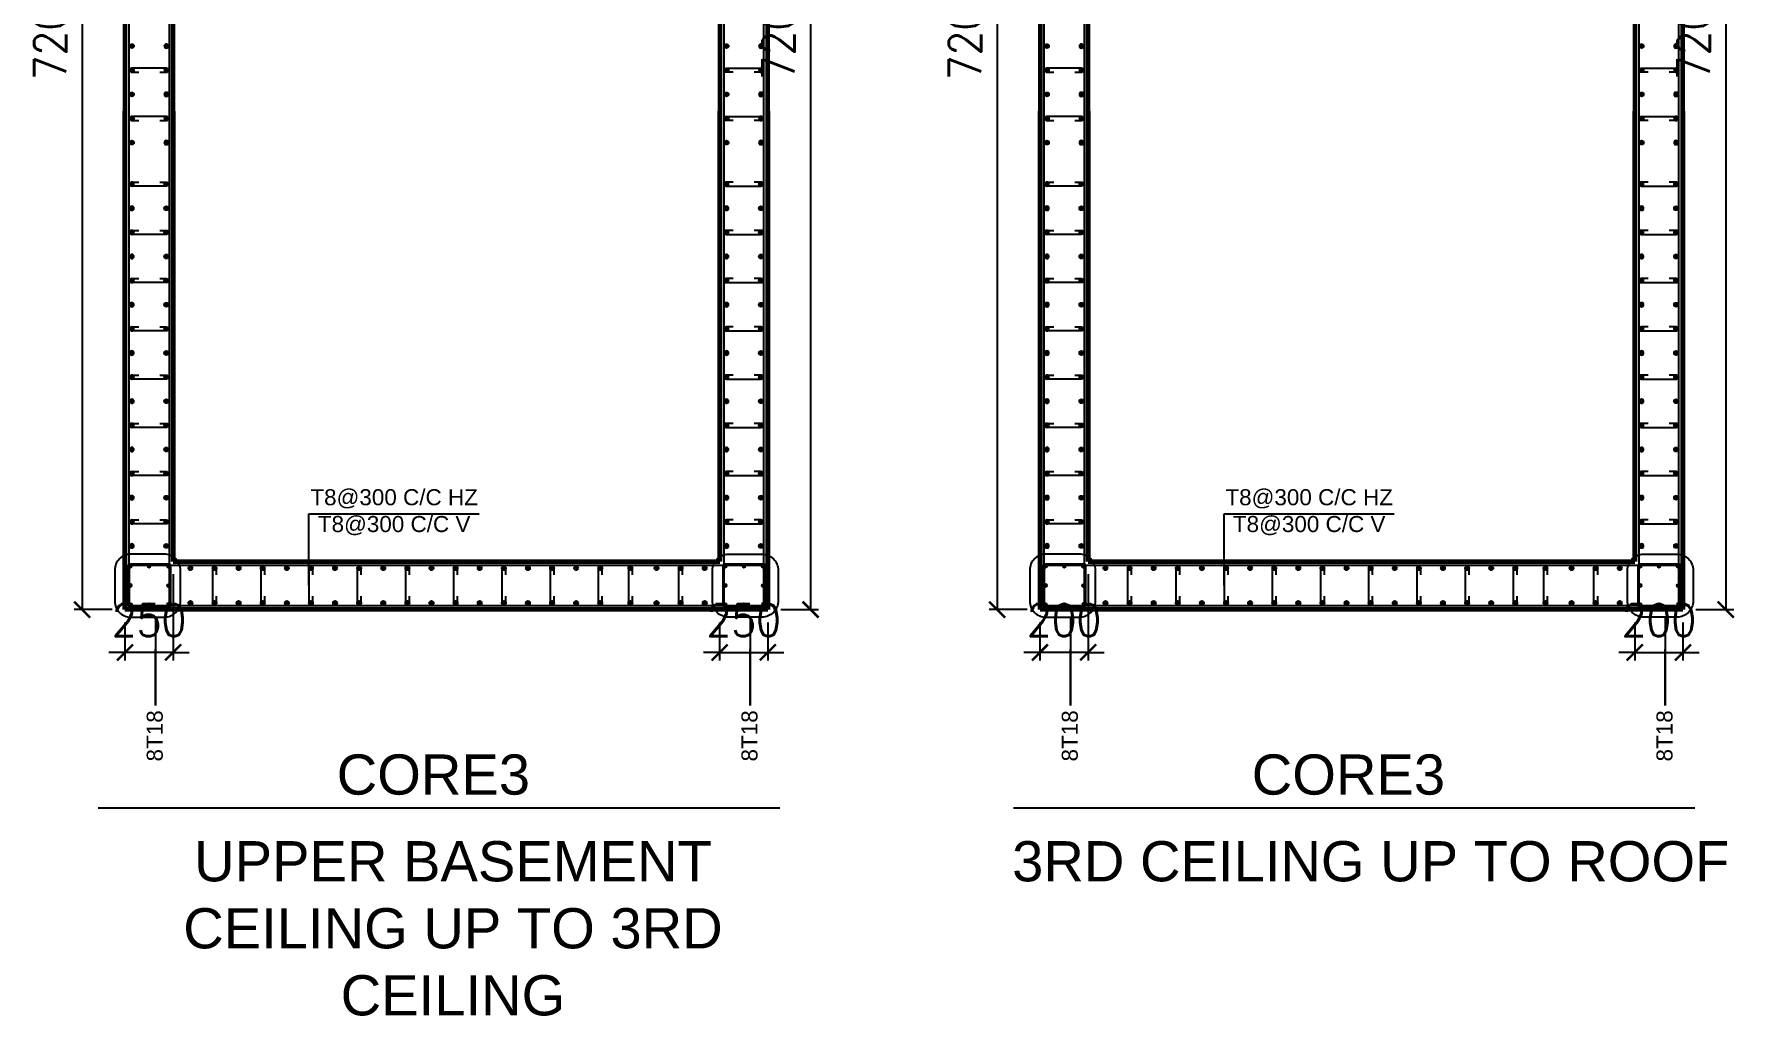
# Model space of a CAD drawing. Header units: millimetres. Extents: x -967280 to 3852, y 2833 to 1955156.
# Drawn here: x -398636 to -391268, y 453299 to 457550 of the extents above; entities that cross this region are included whole.
import ezdxf

# ---------------------------------------------------------------- set-up
doc = ezdxf.new("R2010")
doc.units = ezdxf.units.MM
doc.header["$LTSCALE"] = 1000
doc.header["$PDMODE"] = 35
doc.header["$PDSIZE"] = 25
for name, color, linetype in [('A-WALL-LOW', 4, 'Continuous'), ('BARS', 1, 'Continuous'), ('S -Beams', 2, 'Continuous'), ('ST-STEEL', 4, 'Continuous'), ('ST-TEXT', 3, 'Continuous')]:
    doc.layers.add(name, color=color, linetype=linetype)
doc.layers.add('ST-001-COL-SEC', color=6, linetype='Continuous', lineweight=60)
doc.styles.add('STRECTURAL', font='arial.ttf')
doc.styles.add('TUNELNO', font='romans.shx', dxfattribs={"width": 0.9})
doc.styles.add('TXT DIM 25', font='arial.ttf')
doc.dimstyles.new('Copy(2) of DSEC', dxfattribs={"dimtxt": 200, "dimasz": 100, "dimexe": 50, "dimexo": 80, "dimgap": 100, "dimtad": 1, "dimdec": 0, "dimrnd": 5, "dimzin": 0, "dimdsep": 46, "dimtxsty": 'TUNELNO', "dimblk": 'ARCHTICK', "dimcen": 0.09, "dimclrd": 1, "dimclre": 1, "dimclrt": 3, "dimadec": 0, "dimazin": 0, "dimtfac": 0.78125, "dimtdec": 0, "dimtix": 1, "dimtmove": 2, "dimatfit": 3, "dimldrblk": 'ARCHTICK', "dimfxl": 1, "dimtolj": 1, "dimtzin": 0, "dimarcsym": 0})
doc.dimstyles.new('ST- DIM1-25', dxfattribs={"dimscale": 0.025, "dimtxt": 1000, "dimasz": 1000, "dimexe": 1000, "dimexo": 1000, "dimgap": 0.5, "dimtad": 2, "dimdec": 0, "dimrnd": 5, "dimzin": 0, "dimdsep": 46, "dimtxsty": 'TXT DIM 25', "dimblk": 'ARCHTICK', "dimcen": 90, "dimdle": 1000, "dimclrd": 1, "dimclre": 1, "dimclrt": 3, "dimadec": 1, "dimazin": 0, "dimtfac": 1, "dimtdec": 0, "dimtofl": 0, "dimtmove": 0, "dimatfit": 3, "dimfxl": 1, "dimtolj": 1, "dimtzin": 0, "dimarcsym": 0})

# ---------------------------------------------------------------- blocks, each defined once
blk = doc.blocks.new('_ArchTick')
at = {"color": 0, "linetype": 'ByBlock', "const_width": 0.15}
blk.add_lwpolyline([(-0.5, -0.5), (0.5, 0.5)], dxfattribs=at)
blk = doc.blocks.new('*D76')
at = {"color": 1, "lineweight": -2, "transparency": 16777216}
for p, q in [((547846, 1619196), (547610, 1619196)), ((547660, 1619196), (547660, 1611996)), ((547846, 1611996), (547610, 1611996))]:
    blk.add_line(p, q, dxfattribs=at)
at = {"layer": 'Defpoints', "color": 0, "transparency": 16777216}
for p in [(547926, 1619196), (547660, 1611996), (547926, 1611996)]:
    blk.add_point(p, dxfattribs=at)
at = {"color": 1, "lineweight": -2, "transparency": 16777216, "xscale": 100, "yscale": 100, "zscale": 100}
for p, rotation in [((547660, 1619196), 90), ((547660, 1611996), 270)]:
    blk.add_blockref('_ArchTick', p, dxfattribs=dict(at, rotation=rotation))
at = {"color": 3, "transparency": 16777216, "insert": (547460, 1615596), "char_height": 200, "attachment_point": 5, "rotation": 90, "style": 'TUNELNO'}
blk.add_mtext('\\A1;7200', dxfattribs=at)
blk = doc.blocks.new('D25')
at = {"layer": 'BARS'}
h = blk.add_hatch(color=256, dxfattribs=at)
h.dxf.hatch_style = 1
edge = h.paths.add_edge_path()
edge.add_arc((0, 0), 12.5, 0, 360)
at = {"layer": 'BARS', "color": 1}
blk.add_circle((0, 0), 12.5, dxfattribs=at)
at = {"layer": 'Defpoints'}
for p, q in [((12.5, 0), (-12.5, 0)), ((0, -12.5), (0, 12.5))]:
    blk.add_line(p, q, dxfattribs=at)
at = {"layer": 'ST-STEEL'}
blk.add_circle((0, 0), 12.5, dxfattribs=at)
blk = doc.blocks.new('*D78')
at = {"color": 1, "lineweight": -2, "transparency": 16777216}
for p, q in [((552006, 1619196), (552242, 1619196)), ((552192, 1619196), (552192, 1611996)), ((552006, 1611996), (552242, 1611996))]:
    blk.add_line(p, q, dxfattribs=at)
at = {"layer": 'Defpoints', "color": 0, "transparency": 16777216}
for p in [(551926, 1619196), (551926, 1611996), (552192, 1611996)]:
    blk.add_point(p, dxfattribs=at)
at = {"color": 1, "lineweight": -2, "transparency": 16777216, "xscale": 100, "yscale": 100, "zscale": 100}
for p, rotation in [((552192, 1619196), 90), ((552192, 1611996), 270)]:
    blk.add_blockref('_ArchTick', p, dxfattribs=dict(at, rotation=rotation))
at = {"color": 3, "transparency": 16777216, "insert": (551992, 1615596), "char_height": 200, "attachment_point": 5, "rotation": 90, "style": 'TUNELNO'}
blk.add_mtext('\\A1;7200', dxfattribs=at)
blk = doc.blocks.new('*D79')
at = {"color": 1, "lineweight": -2, "transparency": 16777216}
for p, q in [((548226, 1612216), (548226, 1611680)), ((547926, 1611916), (547926, 1611680)), ((547926, 1611730), (547826, 1611730)), ((548226, 1611730), (547926, 1611730)), ((548226, 1611730), (548326, 1611730))]:
    blk.add_line(p, q, dxfattribs=at)
at = {"layer": 'Defpoints', "color": 0, "transparency": 16777216}
for p in [(548226, 1612296), (547926, 1611996), (547926, 1611730)]:
    blk.add_point(p, dxfattribs=at)
at = {"color": 1, "lineweight": -2, "transparency": 16777216, "xscale": 100, "yscale": 100, "zscale": 100}
blk.add_blockref('_ArchTick', (547926, 1611730), dxfattribs=at)
at = {"color": 1, "lineweight": -2, "transparency": 16777216, "xscale": 100, "yscale": 100, "zscale": 100, "rotation": 180}
blk.add_blockref('_ArchTick', (548226, 1611730), dxfattribs=at)
at = {"color": 3, "transparency": 16777216, "insert": (548076, 1611930), "char_height": 200, "attachment_point": 5, "style": 'TUNELNO'}
blk.add_mtext('\\A1;250', dxfattribs=at)
blk = doc.blocks.new('*D80')
at = {"layer": 'Defpoints', "color": 0, "transparency": 16777216}
for p in [(551626, 1611996), (551926, 1611996), (551926, 1611730)]:
    blk.add_point(p, dxfattribs=at)
at = {"layer": 'S -Beams', "color": 1, "lineweight": -2, "transparency": 16777216}
for p, q in [((551626, 1611916), (551626, 1611680)), ((551926, 1611916), (551926, 1611680)), ((551626, 1611730), (551526, 1611730)), ((551626, 1611730), (551926, 1611730)), ((551926, 1611730), (552026, 1611730))]:
    blk.add_line(p, q, dxfattribs=at)
at = {"layer": 'S -Beams', "color": 1, "lineweight": -2, "transparency": 16777216, "xscale": 100, "yscale": 100, "zscale": 100}
blk.add_blockref('_ArchTick', (551626, 1611730), dxfattribs=at)
at = {"layer": 'S -Beams', "color": 1, "lineweight": -2, "transparency": 16777216, "xscale": 100, "yscale": 100, "zscale": 100, "rotation": 180}
blk.add_blockref('_ArchTick', (551926, 1611730), dxfattribs=at)
at = {"layer": 'S -Beams', "color": 3, "transparency": 16777216, "insert": (551776, 1611930), "char_height": 200, "attachment_point": 5, "style": 'TUNELNO'}
blk.add_mtext('\\A1;250', dxfattribs=at)
blk = doc.blocks.new('*D82')
at = {"color": 1, "lineweight": -2, "transparency": 16777216}
for p, q in [((553539, 1619196), (553303, 1619196)), ((553353, 1619196), (553353, 1611996)), ((553539, 1611996), (553303, 1611996))]:
    blk.add_line(p, q, dxfattribs=at)
at = {"layer": 'Defpoints', "color": 0, "transparency": 16777216}
for p in [(553619, 1619196), (553353, 1611996), (553619, 1611996)]:
    blk.add_point(p, dxfattribs=at)
at = {"color": 1, "lineweight": -2, "transparency": 16777216, "xscale": 100, "yscale": 100, "zscale": 100}
for p, rotation in [((553353, 1619196), 90), ((553353, 1611996), 270)]:
    blk.add_blockref('_ArchTick', p, dxfattribs=dict(at, rotation=rotation))
at = {"color": 3, "transparency": 16777216, "insert": (553153, 1615596), "char_height": 200, "attachment_point": 5, "rotation": 90, "style": 'TUNELNO'}
blk.add_mtext('\\A1;7200', dxfattribs=at)
blk = doc.blocks.new('*D84')
at = {"color": 1, "lineweight": -2, "transparency": 16777216}
for p, q in [((557699, 1619196), (557936, 1619196)), ((557886, 1619196), (557886, 1611996)), ((557700, 1611996), (557936, 1611996))]:
    blk.add_line(p, q, dxfattribs=at)
at = {"layer": 'Defpoints', "color": 0, "transparency": 16777216}
for p in [(557619, 1619196), (557620, 1611996), (557886, 1611996)]:
    blk.add_point(p, dxfattribs=at)
at = {"color": 1, "lineweight": -2, "transparency": 16777216, "xscale": 100, "yscale": 100, "zscale": 100}
for p, rotation in [((557886, 1619196), 90), ((557886, 1611996), 270)]:
    blk.add_blockref('_ArchTick', p, dxfattribs=dict(at, rotation=rotation))
at = {"color": 3, "transparency": 16777216, "insert": (557686, 1615596), "char_height": 200, "attachment_point": 5, "rotation": 90, "style": 'TUNELNO'}
blk.add_mtext('\\A1;7200', dxfattribs=at)
blk = doc.blocks.new('*D85')
at = {"color": 1, "lineweight": -2, "transparency": 16777216}
for p, q in [((553919, 1612216), (553919, 1611680)), ((553619, 1611916), (553619, 1611680)), ((553619, 1611730), (553519, 1611730)), ((553919, 1611730), (553619, 1611730)), ((553919, 1611730), (554019, 1611730))]:
    blk.add_line(p, q, dxfattribs=at)
at = {"layer": 'Defpoints', "color": 0, "transparency": 16777216}
for p in [(553919, 1612296), (553619, 1611996), (553619, 1611730)]:
    blk.add_point(p, dxfattribs=at)
at = {"color": 1, "lineweight": -2, "transparency": 16777216, "xscale": 100, "yscale": 100, "zscale": 100}
blk.add_blockref('_ArchTick', (553619, 1611730), dxfattribs=at)
at = {"color": 1, "lineweight": -2, "transparency": 16777216, "xscale": 100, "yscale": 100, "zscale": 100, "rotation": 180}
blk.add_blockref('_ArchTick', (553919, 1611730), dxfattribs=at)
at = {"color": 3, "transparency": 16777216, "insert": (553769, 1611930), "char_height": 200, "attachment_point": 5, "style": 'TUNELNO'}
blk.add_mtext('\\A1;200', dxfattribs=at)
blk = doc.blocks.new('*D86')
at = {"layer": 'Defpoints', "color": 0, "transparency": 16777216}
for p in [(557320, 1611996), (557620, 1611996), (557620, 1611730)]:
    blk.add_point(p, dxfattribs=at)
at = {"layer": 'S -Beams', "color": 1, "lineweight": -2, "transparency": 16777216}
for p, q in [((557320, 1611916), (557320, 1611680)), ((557620, 1611916), (557620, 1611680)), ((557320, 1611730), (557220, 1611730)), ((557320, 1611730), (557620, 1611730)), ((557620, 1611730), (557720, 1611730))]:
    blk.add_line(p, q, dxfattribs=at)
at = {"layer": 'S -Beams', "color": 1, "lineweight": -2, "transparency": 16777216, "xscale": 100, "yscale": 100, "zscale": 100}
blk.add_blockref('_ArchTick', (557320, 1611730), dxfattribs=at)
at = {"layer": 'S -Beams', "color": 1, "lineweight": -2, "transparency": 16777216, "xscale": 100, "yscale": 100, "zscale": 100, "rotation": 180}
blk.add_blockref('_ArchTick', (557620, 1611730), dxfattribs=at)
at = {"layer": 'S -Beams', "color": 3, "transparency": 16777216, "insert": (557470, 1611930), "char_height": 200, "attachment_point": 5, "style": 'TUNELNO'}
blk.add_mtext('\\A1;200', dxfattribs=at)
blk = doc.blocks.new('ST_WAll')
at = {"layer": 'A-WALL-LOW', "color": 1}
for points in [[(548170.9, 1612341.1), (547962.1, 1612341.1, 0.4142136), (547862.1, 1612241.1), (547862.1, 1612049.6, 0.4142136), (547962.1, 1611949.6), (548170.9, 1611949.6, 0.4142136), (548270.9, 1612049.6), (548270.9, 1612241.1, 0.4142136)], [(551681.1, 1612341.1), (551889.9, 1612341.1, -0.4142136), (551989.9, 1612241.1), (551989.9, 1612049.6, -0.4142136), (551889.9, 1611949.6), (551681.1, 1611949.6, -0.4142136), (551581.1, 1612049.6), (551581.1, 1612241.1, -0.4142136)], [(553864.4, 1612341.1), (553655.6, 1612341.1, 0.4142136), (553555.6, 1612241.1), (553555.6, 1612049.6, 0.4142136), (553655.6, 1611949.6), (553864.4, 1611949.6, 0.4142136), (553964.4, 1612049.6), (553964.4, 1612241.1, 0.4142136)], [(557374.6, 1612341.1), (557583.4, 1612341.1, -0.4142136), (557683.4, 1612241.1), (557683.4, 1612049.6, -0.4142136), (557583.4, 1611949.6), (557374.6, 1611949.6, -0.4142136), (557274.6, 1612049.6), (557274.6, 1612241.1, -0.4142136)]]:
    blk.add_lwpolyline(points, format="xyb", close=True, dxfattribs=at)
at = {"layer": 'S -Beams', "color": 3}
for p, q in [((547760, 1610763), (552000, 1610763)), ((553453.5, 1610763), (557693.5, 1610763))]:
    blk.add_line(p, q, dxfattribs=at)
at = {"layer": 'ST-001-COL-SEC'}
for p, q in [((547926, 1619195.9), (547926, 1611995.9)), ((551926, 1611995.9), (551926, 1619195.9)), ((553619.5, 1619195.9), (553619.5, 1611995.9)), ((557619.5, 1611995.9), (557619.5, 1619195.9)), ((548226, 1612295.9), (548226, 1618895.9)), ((551626.3, 1618895.9), (551626.1, 1612295.9)), ((553919.5, 1612295.9), (553919.5, 1618895.9)), ((557319.8, 1618895.9), (557319.6, 1612295.9)), ((547926, 1611995.9), (547926, 1615095.9)), ((548226, 1615095.9), (548226, 1612295.9)), ((551626.3, 1612295.9), (551626.3, 1615095.9)), ((551926.3, 1615095.9), (551926, 1611995.9)), ((553619.5, 1611995.9), (553619.5, 1615095.9)), ((553919.5, 1615095.9), (553919.5, 1612295.9)), ((557319.8, 1612295.9), (557319.8, 1615095.9)), ((557619.8, 1615095.9), (557619.5, 1611995.9)), ((548226, 1612295.9), (551626.3, 1612295.9)), ((553919.5, 1612295.9), (557319.8, 1612295.9)), ((551926, 1611995.9), (547926, 1611995.9)), ((557619.5, 1611995.9), (553619.5, 1611995.9))]:
    blk.add_line(p, q, dxfattribs=at)
at = {"layer": 'ST-STEEL'}
for points in [[(547963.1, 1619170.9), (548188.9, 1619170.9, -0.4142136), (548201, 1619158.8), (548201, 1612036.6, -0.4142136), (548182.1, 1612017.7), (547963.1, 1612017.7, -0.4142136), (547951, 1612029.8), (547951, 1619158.8, -0.4142136)], [(551889.2, 1619170.9), (551663.4, 1619170.9, 0.4142136), (551651.3, 1619158.8), (551651.1, 1612029.8, 0.4142136), (551663.2, 1612017.7), (551889, 1612017.7, 0.4142136), (551901.1, 1612029.8), (551901.3, 1619158.8, 0.4142136)], [(553656.6, 1619170.9), (553882.4, 1619170.9, -0.4142136), (553894.5, 1619158.8), (553894.5, 1612036.6, -0.4142136), (553875.6, 1612017.7), (553656.6, 1612017.7, -0.4142136), (553644.5, 1612029.8), (553644.5, 1619158.8, -0.4142136)], [(557582.7, 1619170.9), (557356.9, 1619170.9, 0.4142136), (557344.8, 1619158.8), (557344.5, 1612029.8, 0.4142136), (557356.6, 1612017.7), (557582.4, 1612017.7, 0.4142136), (557594.5, 1612029.8), (557594.8, 1619158.8, 0.4142136)], [(547954.3, 1612014.7), (548202.3, 1612014.7, 0.4142136), (548211.8, 1612024.1), (548211.8, 1612268.9, 0.4142136), (548202.3, 1612278.3), (547954.3, 1612278.3, 0.4142136), (547944.8, 1612268.9), (547944.8, 1612024.1, 0.4142136)], [(551888.9, 1612270.9), (547963.1, 1612270.9, 0.4142136), (547951, 1612258.8), (547951, 1612033, 0.4142136), (547963.1, 1612020.9), (551888.9, 1612020.9, 0.4142136), (551901, 1612033), (551901, 1612258.8, 0.4142136)], [(551654.6, 1612014.7), (551902.7, 1612014.7, 0.4142136), (551912.1, 1612024.1), (551912.1, 1612268.9, 0.4142136), (551902.7, 1612278.3), (551654.6, 1612278.3, 0.4142136), (551645.2, 1612268.9), (551645.2, 1612024.1, 0.4142136)], [(553647.7, 1612014.7), (553895.8, 1612014.7, 0.4142136), (553905.2, 1612024.1), (553905.2, 1612268.9, 0.4142136), (553895.8, 1612278.3), (553647.7, 1612278.3, 0.4142136), (553638.3, 1612268.9), (553638.3, 1612024.1, 0.4142136)], [(557582.4, 1612270.9), (553656.6, 1612270.9, 0.4142136), (553644.5, 1612258.8), (553644.5, 1612033, 0.4142136), (553656.6, 1612020.9), (557582.4, 1612020.9, 0.4142136), (557594.5, 1612033), (557594.5, 1612258.8, 0.4142136)], [(557348.1, 1612014.7), (557596.1, 1612014.7, 0.4142136), (557605.6, 1612024.1), (557605.6, 1612268.9, 0.4142136), (557596.1, 1612278.3), (557348.1, 1612278.3, 0.4142136), (557338.6, 1612268.9), (557338.6, 1612024.1, 0.4142136)]]:
    blk.add_lwpolyline(points, format="xyb", close=True, dxfattribs=at)
for points in [[(548142.1, 1615337.5), (548184.2, 1615337.5, 1), (548184.2, 1615362.5), (547968.9, 1615362.5, 1), (547968.9, 1615337.5), (548011.1, 1615337.5)], [(548142.1, 1615337.5), (548184.2, 1615337.5, 1), (548184.2, 1615362.5), (547968.9, 1615362.5, 1), (547968.9, 1615337.5), (548011.1, 1615337.5)], [(551709.9, 1615337.5), (551667.8, 1615337.5, -1), (551667.8, 1615362.5), (551883.1, 1615362.5, -1), (551883.1, 1615337.5), (551840.9, 1615337.5)], [(551709.9, 1615337.5), (551667.8, 1615337.5, -1), (551667.8, 1615362.5), (551883.1, 1615362.5, -1), (551883.1, 1615337.5), (551840.9, 1615337.5)], [(553835.6, 1615337.5), (553877.7, 1615337.5, 1), (553877.7, 1615362.5), (553662.4, 1615362.5, 1), (553662.4, 1615337.5), (553704.6, 1615337.5)], [(553835.6, 1615337.5), (553877.7, 1615337.5, 1), (553877.7, 1615362.5), (553662.4, 1615362.5, 1), (553662.4, 1615337.5), (553704.6, 1615337.5)], [(557403.4, 1615337.5), (557361.3, 1615337.5, -1), (557361.3, 1615362.5), (557576.6, 1615362.5, -1), (557576.6, 1615337.5), (557534.4, 1615337.5)], [(557403.4, 1615337.5), (557361.3, 1615337.5, -1), (557361.3, 1615362.5), (557576.6, 1615362.5, -1), (557576.6, 1615337.5), (557534.4, 1615337.5)], [(548142.1, 1615037.5), (548184.2, 1615037.5, 1), (548184.2, 1615062.5), (547968.9, 1615062.5, 1), (547968.9, 1615037.5), (548011.1, 1615037.5)], [(548142.1, 1615037.5), (548184.2, 1615037.5, 1), (548184.2, 1615062.5), (547968.9, 1615062.5, 1), (547968.9, 1615037.5), (548011.1, 1615037.5)], [(551709.9, 1615037.5), (551667.8, 1615037.5, -1), (551667.8, 1615062.5), (551883.1, 1615062.5, -1), (551883.1, 1615037.5), (551840.9, 1615037.5)], [(551709.9, 1615037.5), (551667.8, 1615037.5, -1), (551667.8, 1615062.5), (551883.1, 1615062.5, -1), (551883.1, 1615037.5), (551840.9, 1615037.5)], [(553835.6, 1615037.5), (553877.7, 1615037.5, 1), (553877.7, 1615062.5), (553662.4, 1615062.5, 1), (553662.4, 1615037.5), (553704.6, 1615037.5)], [(553835.6, 1615037.5), (553877.7, 1615037.5, 1), (553877.7, 1615062.5), (553662.4, 1615062.5, 1), (553662.4, 1615037.5), (553704.6, 1615037.5)], [(557403.4, 1615037.5), (557361.3, 1615037.5, -1), (557361.3, 1615062.5), (557576.6, 1615062.5, -1), (557576.6, 1615037.5), (557534.4, 1615037.5)], [(557403.4, 1615037.5), (557361.3, 1615037.5, -1), (557361.3, 1615062.5), (557576.6, 1615062.5, -1), (557576.6, 1615037.5), (557534.4, 1615037.5)], [(548142.1, 1614654.3), (548184.2, 1614654.3, -1), (548184.2, 1614629.3), (547968.9, 1614629.3, -1), (547968.9, 1614654.3), (548011.1, 1614654.3)], [(548142.1, 1614654.3), (548184.2, 1614654.3, -1), (548184.2, 1614629.3), (547968.9, 1614629.3, -1), (547968.9, 1614654.3), (548011.1, 1614654.3)], [(551709.9, 1614654.3), (551667.8, 1614654.3, 1), (551667.8, 1614629.3), (551883.1, 1614629.3, 1), (551883.1, 1614654.3), (551840.9, 1614654.3)], [(551709.9, 1614654.3), (551667.8, 1614654.3, 1), (551667.8, 1614629.3), (551883.1, 1614629.3, 1), (551883.1, 1614654.3), (551840.9, 1614654.3)], [(553835.6, 1614654.3), (553877.7, 1614654.3, -1), (553877.7, 1614629.3), (553662.4, 1614629.3, -1), (553662.4, 1614654.3), (553704.6, 1614654.3)], [(553835.6, 1614654.3), (553877.7, 1614654.3, -1), (553877.7, 1614629.3), (553662.4, 1614629.3, -1), (553662.4, 1614654.3), (553704.6, 1614654.3)], [(557403.4, 1614654.3), (557361.3, 1614654.3, 1), (557361.3, 1614629.3), (557576.6, 1614629.3, 1), (557576.6, 1614654.3), (557534.4, 1614654.3)], [(557403.4, 1614654.3), (557361.3, 1614654.3, 1), (557361.3, 1614629.3), (557576.6, 1614629.3, 1), (557576.6, 1614654.3), (557534.4, 1614654.3)], [(548142.1, 1614354.3), (548184.2, 1614354.3, -1), (548184.2, 1614329.3), (547968.9, 1614329.3, -1), (547968.9, 1614354.3), (548011.1, 1614354.3)], [(548142.1, 1614354.3), (548184.2, 1614354.3, -1), (548184.2, 1614329.3), (547968.9, 1614329.3, -1), (547968.9, 1614354.3), (548011.1, 1614354.3)], [(551709.9, 1614354.3), (551667.8, 1614354.3, 1), (551667.8, 1614329.3), (551883.1, 1614329.3, 1), (551883.1, 1614354.3), (551840.9, 1614354.3)], [(551709.9, 1614354.3), (551667.8, 1614354.3, 1), (551667.8, 1614329.3), (551883.1, 1614329.3, 1), (551883.1, 1614354.3), (551840.9, 1614354.3)], [(553835.6, 1614354.3), (553877.7, 1614354.3, -1), (553877.7, 1614329.3), (553662.4, 1614329.3, -1), (553662.4, 1614354.3), (553704.6, 1614354.3)], [(553835.6, 1614354.3), (553877.7, 1614354.3, -1), (553877.7, 1614329.3), (553662.4, 1614329.3, -1), (553662.4, 1614354.3), (553704.6, 1614354.3)], [(557403.4, 1614354.3), (557361.3, 1614354.3, 1), (557361.3, 1614329.3), (557576.6, 1614329.3, 1), (557576.6, 1614354.3), (557534.4, 1614354.3)], [(557403.4, 1614354.3), (557361.3, 1614354.3, 1), (557361.3, 1614329.3), (557576.6, 1614329.3, 1), (557576.6, 1614354.3), (557534.4, 1614354.3)], [(548142.1, 1614054.3), (548184.2, 1614054.3, -1), (548184.2, 1614029.3), (547968.9, 1614029.3, -1), (547968.9, 1614054.3), (548011.1, 1614054.3)], [(548142.1, 1614054.3), (548184.2, 1614054.3, -1), (548184.2, 1614029.3), (547968.9, 1614029.3, -1), (547968.9, 1614054.3), (548011.1, 1614054.3)], [(551709.9, 1614054.3), (551667.8, 1614054.3, 1), (551667.8, 1614029.3), (551883.1, 1614029.3, 1), (551883.1, 1614054.3), (551840.9, 1614054.3)], [(551709.9, 1614054.3), (551667.8, 1614054.3, 1), (551667.8, 1614029.3), (551883.1, 1614029.3, 1), (551883.1, 1614054.3), (551840.9, 1614054.3)], [(553835.6, 1614054.3), (553877.7, 1614054.3, -1), (553877.7, 1614029.3), (553662.4, 1614029.3, -1), (553662.4, 1614054.3), (553704.6, 1614054.3)], [(553835.6, 1614054.3), (553877.7, 1614054.3, -1), (553877.7, 1614029.3), (553662.4, 1614029.3, -1), (553662.4, 1614054.3), (553704.6, 1614054.3)], [(557403.4, 1614054.3), (557361.3, 1614054.3, 1), (557361.3, 1614029.3), (557576.6, 1614029.3, 1), (557576.6, 1614054.3), (557534.4, 1614054.3)], [(557403.4, 1614054.3), (557361.3, 1614054.3, 1), (557361.3, 1614029.3), (557576.6, 1614029.3, 1), (557576.6, 1614054.3), (557534.4, 1614054.3)], [(548142.1, 1613754.3), (548184.2, 1613754.3, -1), (548184.2, 1613729.3), (547968.9, 1613729.3, -1), (547968.9, 1613754.3), (548011.1, 1613754.3)], [(548142.1, 1613754.3), (548184.2, 1613754.3, -1), (548184.2, 1613729.3), (547968.9, 1613729.3, -1), (547968.9, 1613754.3), (548011.1, 1613754.3)], [(551709.9, 1613754.3), (551667.8, 1613754.3, 1), (551667.8, 1613729.3), (551883.1, 1613729.3, 1), (551883.1, 1613754.3), (551840.9, 1613754.3)], [(551709.9, 1613754.3), (551667.8, 1613754.3, 1), (551667.8, 1613729.3), (551883.1, 1613729.3, 1), (551883.1, 1613754.3), (551840.9, 1613754.3)], [(553835.6, 1613754.3), (553877.7, 1613754.3, -1), (553877.7, 1613729.3), (553662.4, 1613729.3, -1), (553662.4, 1613754.3), (553704.6, 1613754.3)], [(553835.6, 1613754.3), (553877.7, 1613754.3, -1), (553877.7, 1613729.3), (553662.4, 1613729.3, -1), (553662.4, 1613754.3), (553704.6, 1613754.3)], [(557403.4, 1613754.3), (557361.3, 1613754.3, 1), (557361.3, 1613729.3), (557576.6, 1613729.3, 1), (557576.6, 1613754.3), (557534.4, 1613754.3)], [(557403.4, 1613754.3), (557361.3, 1613754.3, 1), (557361.3, 1613729.3), (557576.6, 1613729.3, 1), (557576.6, 1613754.3), (557534.4, 1613754.3)], [(548142.1, 1613454.3), (548184.2, 1613454.3, -1), (548184.2, 1613429.3), (547968.9, 1613429.3, -1), (547968.9, 1613454.3), (548011.1, 1613454.3)], [(548142.1, 1613454.3), (548184.2, 1613454.3, -1), (548184.2, 1613429.3), (547968.9, 1613429.3, -1), (547968.9, 1613454.3), (548011.1, 1613454.3)], [(551709.9, 1613454.3), (551667.8, 1613454.3, 1), (551667.8, 1613429.3), (551883.1, 1613429.3, 1), (551883.1, 1613454.3), (551840.9, 1613454.3)], [(551709.9, 1613454.3), (551667.8, 1613454.3, 1), (551667.8, 1613429.3), (551883.1, 1613429.3, 1), (551883.1, 1613454.3), (551840.9, 1613454.3)], [(553835.6, 1613454.3), (553877.7, 1613454.3, -1), (553877.7, 1613429.3), (553662.4, 1613429.3, -1), (553662.4, 1613454.3), (553704.6, 1613454.3)], [(553835.6, 1613454.3), (553877.7, 1613454.3, -1), (553877.7, 1613429.3), (553662.4, 1613429.3, -1), (553662.4, 1613454.3), (553704.6, 1613454.3)], [(557403.4, 1613454.3), (557361.3, 1613454.3, 1), (557361.3, 1613429.3), (557576.6, 1613429.3, 1), (557576.6, 1613454.3), (557534.4, 1613454.3)], [(557403.4, 1613454.3), (557361.3, 1613454.3, 1), (557361.3, 1613429.3), (557576.6, 1613429.3, 1), (557576.6, 1613454.3), (557534.4, 1613454.3)], [(548142.1, 1613154.3), (548184.2, 1613154.3, -1), (548184.2, 1613129.3), (547968.9, 1613129.3, -1), (547968.9, 1613154.3), (548011.1, 1613154.3)], [(548142.1, 1613154.3), (548184.2, 1613154.3, -1), (548184.2, 1613129.3), (547968.9, 1613129.3, -1), (547968.9, 1613154.3), (548011.1, 1613154.3)], [(551709.9, 1613154.3), (551667.8, 1613154.3, 1), (551667.8, 1613129.3), (551883.1, 1613129.3, 1), (551883.1, 1613154.3), (551840.9, 1613154.3)], [(551709.9, 1613154.3), (551667.8, 1613154.3, 1), (551667.8, 1613129.3), (551883.1, 1613129.3, 1), (551883.1, 1613154.3), (551840.9, 1613154.3)], [(553835.6, 1613154.3), (553877.7, 1613154.3, -1), (553877.7, 1613129.3), (553662.4, 1613129.3, -1), (553662.4, 1613154.3), (553704.6, 1613154.3)], [(553835.6, 1613154.3), (553877.7, 1613154.3, -1), (553877.7, 1613129.3), (553662.4, 1613129.3, -1), (553662.4, 1613154.3), (553704.6, 1613154.3)], [(557403.4, 1613154.3), (557361.3, 1613154.3, 1), (557361.3, 1613129.3), (557576.6, 1613129.3, 1), (557576.6, 1613154.3), (557534.4, 1613154.3)], [(557403.4, 1613154.3), (557361.3, 1613154.3, 1), (557361.3, 1613129.3), (557576.6, 1613129.3, 1), (557576.6, 1613154.3), (557534.4, 1613154.3)], [(548142.1, 1612854.3), (548184.2, 1612854.3, -1), (548184.2, 1612829.3), (547968.9, 1612829.3, -1), (547968.9, 1612854.3), (548011.1, 1612854.3)], [(551709.9, 1612854.3), (551667.8, 1612854.3, 1), (551667.8, 1612829.3), (551883.1, 1612829.3, 1), (551883.1, 1612854.3), (551840.9, 1612854.3)], [(551709.9, 1612854.3), (551667.8, 1612854.3, 1), (551667.8, 1612829.3), (551883.1, 1612829.3, 1), (551883.1, 1612854.3), (551840.9, 1612854.3)], [(553835.6, 1612854.3), (553877.7, 1612854.3, -1), (553877.7, 1612829.3), (553662.4, 1612829.3, -1), (553662.4, 1612854.3), (553704.6, 1612854.3)], [(557403.4, 1612854.3), (557361.3, 1612854.3, 1), (557361.3, 1612829.3), (557576.6, 1612829.3, 1), (557576.6, 1612854.3), (557534.4, 1612854.3)], [(557403.4, 1612854.3), (557361.3, 1612854.3, 1), (557361.3, 1612829.3), (557576.6, 1612829.3, 1), (557576.6, 1612854.3), (557534.4, 1612854.3)], [(548142.1, 1612554.3), (548184.2, 1612554.3, -1), (548184.2, 1612529.3), (547968.9, 1612529.3, -1), (547968.9, 1612554.3), (548011.1, 1612554.3)], [(548142.1, 1612554.3), (548184.2, 1612554.3, -1), (548184.2, 1612529.3), (547968.9, 1612529.3, -1), (547968.9, 1612554.3), (548011.1, 1612554.3)], [(551709.9, 1612554.3), (551667.8, 1612554.3, 1), (551667.8, 1612529.3), (551883.1, 1612529.3, 1), (551883.1, 1612554.3), (551840.9, 1612554.3)], [(551709.9, 1612554.3), (551667.8, 1612554.3, 1), (551667.8, 1612529.3), (551883.1, 1612529.3, 1), (551883.1, 1612554.3), (551840.9, 1612554.3)], [(553835.6, 1612554.3), (553877.7, 1612554.3, -1), (553877.7, 1612529.3), (553662.4, 1612529.3, -1), (553662.4, 1612554.3), (553704.6, 1612554.3)], [(553835.6, 1612554.3), (553877.7, 1612554.3, -1), (553877.7, 1612529.3), (553662.4, 1612529.3, -1), (553662.4, 1612554.3), (553704.6, 1612554.3)], [(557403.4, 1612554.3), (557361.3, 1612554.3, 1), (557361.3, 1612529.3), (557576.6, 1612529.3, 1), (557576.6, 1612554.3), (557534.4, 1612554.3)], [(557403.4, 1612554.3), (557361.3, 1612554.3, 1), (557361.3, 1612529.3), (557576.6, 1612529.3, 1), (557576.6, 1612554.3), (557534.4, 1612554.3)], [(548495.6, 1612211.5), (548495.6, 1612253.6, 1), (548470.6, 1612253.6), (548470.6, 1612038.3, 1), (548495.6, 1612038.3), (548495.6, 1612080.5)], [(548795.6, 1612211.5), (548795.6, 1612253.6, 1), (548770.6, 1612253.6), (548770.6, 1612038.3, 1), (548795.6, 1612038.3), (548795.6, 1612080.5)], [(549095.6, 1612211.5), (549095.6, 1612253.6, 1), (549070.6, 1612253.6), (549070.6, 1612038.3, 1), (549095.6, 1612038.3), (549095.6, 1612080.5)], [(549395.6, 1612211.5), (549395.6, 1612253.6, 1), (549370.6, 1612253.6), (549370.6, 1612038.3, 1), (549395.6, 1612038.3), (549395.6, 1612080.5)], [(549695.6, 1612211.5), (549695.6, 1612253.6, 1), (549670.6, 1612253.6), (549670.6, 1612038.3, 1), (549695.6, 1612038.3), (549695.6, 1612080.5)], [(549995.6, 1612211.5), (549995.6, 1612253.6, 1), (549970.6, 1612253.6), (549970.6, 1612038.3, 1), (549995.6, 1612038.3), (549995.6, 1612080.5)], [(550295.6, 1612211.5), (550295.6, 1612253.6, 1), (550270.6, 1612253.6), (550270.6, 1612038.3, 1), (550295.6, 1612038.3), (550295.6, 1612080.5)], [(550595.6, 1612211.5), (550595.6, 1612253.6, 1), (550570.6, 1612253.6), (550570.6, 1612038.3, 1), (550595.6, 1612038.3), (550595.6, 1612080.5)], [(550895.6, 1612211.5), (550895.6, 1612253.6, 1), (550870.6, 1612253.6), (550870.6, 1612038.3, 1), (550895.6, 1612038.3), (550895.6, 1612080.5)], [(551083.1, 1612211.5), (551083.1, 1612253.6, 1), (551058.1, 1612253.6), (551058.1, 1612038.3, 1), (551083.1, 1612038.3), (551083.1, 1612080.5)], [(551395.6, 1612211.5), (551395.6, 1612253.6, 1), (551370.6, 1612253.6), (551370.6, 1612038.3, 1), (551395.6, 1612038.3), (551395.6, 1612080.5)], [(554189.1, 1612211.5), (554189.1, 1612253.6, 1), (554164.1, 1612253.6), (554164.1, 1612038.3, 1), (554189.1, 1612038.3), (554189.1, 1612080.5)], [(554489.1, 1612211.5), (554489.1, 1612253.6, 1), (554464.1, 1612253.6), (554464.1, 1612038.3, 1), (554489.1, 1612038.3), (554489.1, 1612080.5)], [(554789.1, 1612211.5), (554789.1, 1612253.6, 1), (554764.1, 1612253.6), (554764.1, 1612038.3, 1), (554789.1, 1612038.3), (554789.1, 1612080.5)], [(555089.1, 1612211.5), (555089.1, 1612253.6, 1), (555064.1, 1612253.6), (555064.1, 1612038.3, 1), (555089.1, 1612038.3), (555089.1, 1612080.5)], [(555389.1, 1612211.5), (555389.1, 1612253.6, 1), (555364.1, 1612253.6), (555364.1, 1612038.3, 1), (555389.1, 1612038.3), (555389.1, 1612080.5)], [(555689.1, 1612211.5), (555689.1, 1612253.6, 1), (555664.1, 1612253.6), (555664.1, 1612038.3, 1), (555689.1, 1612038.3), (555689.1, 1612080.5)], [(555989.1, 1612211.5), (555989.1, 1612253.6, 1), (555964.1, 1612253.6), (555964.1, 1612038.3, 1), (555989.1, 1612038.3), (555989.1, 1612080.5)], [(556289.1, 1612211.5), (556289.1, 1612253.6, 1), (556264.1, 1612253.6), (556264.1, 1612038.3, 1), (556289.1, 1612038.3), (556289.1, 1612080.5)], [(556589.1, 1612211.5), (556589.1, 1612253.6, 1), (556564.1, 1612253.6), (556564.1, 1612038.3, 1), (556589.1, 1612038.3), (556589.1, 1612080.5)], [(556776.6, 1612211.5), (556776.6, 1612253.6, 1), (556751.6, 1612253.6), (556751.6, 1612038.3, 1), (556776.6, 1612038.3), (556776.6, 1612080.5)], [(557089.1, 1612211.5), (557089.1, 1612253.6, 1), (557064.1, 1612253.6), (557064.1, 1612038.3, 1), (557089.1, 1612038.3), (557089.1, 1612080.5)]]:
    blk.add_lwpolyline(points, format="xyb", dxfattribs=at)
at = {"layer": 'ST-STEEL', "color": 0}
for p, rotation in [((547968.9, 1615500), 270), ((551668.9, 1615500), 270), ((553662.4, 1615500), 270), ((557362.4, 1615500), 270), ((547968.9, 1615350), 270), ((551668.9, 1615350), 270), ((553662.4, 1615350), 270), ((557362.4, 1615350), 270), ((547968.9, 1615200), 270), ((551668.9, 1615200), 270), ((553662.4, 1615200), 270), ((557362.4, 1615200), 270), ((547968.9, 1615050), 270), ((551668.9, 1615050), 270), ((553662.4, 1615050), 270), ((557362.4, 1615050), 270), ((547968.9, 1614900), 270), ((551668.9, 1614900), 270), ((553662.4, 1614900), 270), ((557362.4, 1614900), 270), ((548183.1, 1614641.8), 90), ((551883.1, 1614641.8), 90), ((553876.6, 1614641.8), 90), ((557576.6, 1614641.8), 90), ((548183.1, 1614491.8), 90), ((551883.1, 1614491.8), 90), ((553876.6, 1614491.8), 90), ((557576.6, 1614491.8), 90), ((548183.1, 1614341.8), 90), ((551883.1, 1614341.8), 90), ((553876.6, 1614341.8), 90), ((557576.6, 1614341.8), 90), ((548183.1, 1614191.8), 90), ((551883.1, 1614191.8), 90), ((553876.6, 1614191.8), 90), ((557576.6, 1614191.8), 90), ((548183.1, 1614041.8), 90), ((551883.1, 1614041.8), 90), ((553876.6, 1614041.8), 90), ((557576.6, 1614041.8), 90), ((548183.1, 1613891.8), 90), ((551883.1, 1613891.8), 90), ((553876.6, 1613891.8), 90), ((557576.6, 1613891.8), 90), ((548183.1, 1613741.8), 90), ((551883.1, 1613741.8), 90), ((553876.6, 1613741.8), 90), ((557576.6, 1613741.8), 90), ((548183.1, 1613591.8), 90), ((551883.1, 1613591.8), 90), ((553876.6, 1613591.8), 90), ((557576.6, 1613591.8), 90), ((548183.1, 1613441.8), 90), ((551883.1, 1613441.8), 90), ((553876.6, 1613441.8), 90), ((557576.6, 1613441.8), 90), ((548183.1, 1613291.8), 90), ((551883.1, 1613291.8), 90), ((553876.6, 1613291.8), 90), ((557576.6, 1613291.8), 90), ((548183.1, 1613141.8), 90), ((551883.1, 1613141.8), 90), ((553876.6, 1613141.8), 90), ((557576.6, 1613141.8), 90), ((548183.1, 1612991.8), 90), ((551883.1, 1612991.8), 90), ((553876.6, 1612991.8), 90), ((557576.6, 1612991.8), 90), ((548183.1, 1612841.8), 90), ((551883.1, 1612841.8), 90), ((553876.6, 1612841.8), 90), ((557576.6, 1612841.8), 90), ((548183.1, 1612691.8), 90), ((551883.1, 1612691.8), 90), ((553876.6, 1612691.8), 90), ((557576.6, 1612691.8), 90), ((548183.1, 1612541.8), 90), ((551883.1, 1612541.8), 90), ((553876.6, 1612541.8), 90), ((557576.6, 1612541.8), 90), ((548183.1, 1612391.8), 90), ((551883.1, 1612391.8), 90), ((553876.6, 1612391.8), 90), ((557576.6, 1612391.8), 90), ((548333.1, 1612253.6), 90), ((548483.1, 1612253.6), 90), ((548633.1, 1612253.6), 90), ((548783.1, 1612253.6), 90), ((548933.1, 1612253.6), 90), ((549083.1, 1612253.6), 90), ((549233.1, 1612253.6), 90), ((549383.1, 1612253.6), 90), ((549533.1, 1612253.6), 90), ((549683.1, 1612253.6), 90), ((549833.1, 1612253.6), 90), ((549983.1, 1612253.6), 90), ((550133.1, 1612253.6), 90), ((550283.1, 1612253.6), 90), ((550433.1, 1612253.6), 90), ((550583.1, 1612253.6), 90), ((550733.1, 1612253.6), 90), ((550883.1, 1612253.6), 90), ((551070.6, 1612253.6), 90), ((551233.1, 1612253.6), 90), ((551383.1, 1612253.6), 90), ((551533.1, 1612253.6), 90), ((554026.6, 1612253.6), 90), ((554176.6, 1612253.6), 90), ((554326.6, 1612253.6), 90), ((554476.6, 1612253.6), 90), ((554626.6, 1612253.6), 90), ((554776.6, 1612253.6), 90), ((554926.6, 1612253.6), 90), ((555076.6, 1612253.6), 90), ((555226.6, 1612253.6), 90), ((555376.6, 1612253.6), 90), ((555526.6, 1612253.6), 90), ((555676.6, 1612253.6), 90), ((555826.6, 1612253.6), 90), ((555976.6, 1612253.6), 90), ((556126.6, 1612253.6), 90), ((556276.6, 1612253.6), 90), ((556426.6, 1612253.6), 90), ((556576.6, 1612253.6), 90), ((556764.1, 1612253.6), 90), ((556926.6, 1612253.6), 90), ((557076.6, 1612253.6), 90), ((557226.6, 1612253.6), 90), ((548333.1, 1612037.6), 90), ((548483.1, 1612037.6), 90), ((548633.1, 1612037.6), 90), ((548783.1, 1612037.6), 90), ((548933.1, 1612037.6), 90), ((549083.1, 1612037.6), 90), ((549233.1, 1612037.6), 90), ((549383.1, 1612037.6), 90), ((549533.1, 1612037.6), 90), ((549683.1, 1612037.6), 90), ((549833.1, 1612037.6), 90), ((549983.1, 1612037.6), 90), ((550133.1, 1612037.6), 90), ((550283.1, 1612037.6), 90), ((550433.1, 1612037.6), 90), ((550583.1, 1612037.6), 90), ((550733.1, 1612037.6), 90), ((550883.1, 1612037.6), 90), ((551070.6, 1612037.6), 90), ((551233.1, 1612037.6), 90), ((551383.1, 1612037.6), 90), ((551533.1, 1612037.6), 90), ((554026.6, 1612037.6), 90), ((554176.6, 1612037.6), 90), ((554326.6, 1612037.6), 90), ((554476.6, 1612037.6), 90), ((554626.6, 1612037.6), 90), ((554776.6, 1612037.6), 90), ((554926.6, 1612037.6), 90), ((555076.6, 1612037.6), 90), ((555226.6, 1612037.6), 90), ((555376.6, 1612037.6), 90), ((555526.6, 1612037.6), 90), ((555676.6, 1612037.6), 90), ((555826.6, 1612037.6), 90), ((555976.6, 1612037.6), 90), ((556126.6, 1612037.6), 90), ((556276.6, 1612037.6), 90), ((556426.6, 1612037.6), 90), ((556576.6, 1612037.6), 90), ((556764.1, 1612037.6), 90), ((556926.6, 1612037.6), 90), ((557076.6, 1612037.6), 90), ((557226.6, 1612037.6), 90)]:
    blk.add_blockref('D25', p, dxfattribs=dict(at, rotation=rotation))
for p, xscale, rotation in [((548183.1, 1615500), -1.000000000000001, 90), ((551883.1, 1615500), -1.000000000000001, 90), ((553876.6, 1615500), -1.000000000000001, 90), ((557576.6, 1615500), -1.000000000000001, 90), ((548183.1, 1615350), -1.000000000000001, 90), ((551883.1, 1615350), -1.000000000000001, 90), ((553876.6, 1615350), -1.000000000000001, 90), ((557576.6, 1615350), -1.000000000000001, 90), ((548183.1, 1615200), -1.000000000000001, 90), ((551883.1, 1615200), -1.000000000000001, 90), ((553876.6, 1615200), -1.000000000000001, 90), ((557576.6, 1615200), -1.000000000000001, 90), ((548183.1, 1615050), -1.000000000000001, 90), ((551883.1, 1615050), -1.000000000000001, 90), ((553876.6, 1615050), -1.000000000000001, 90), ((557576.6, 1615050), -1.000000000000001, 90), ((548183.1, 1614900), -1.000000000000001, 90), ((551883.1, 1614900), -1.000000000000001, 90), ((553876.6, 1614900), -1.000000000000001, 90), ((557576.6, 1614900), -1.000000000000001, 90), ((547968.9, 1614641.8), -1, 270), ((551668.9, 1614641.8), -1, 270), ((553662.4, 1614641.8), -1, 270), ((557362.4, 1614641.8), -1, 270), ((547968.9, 1614491.8), -1, 270), ((551668.9, 1614491.8), -1, 270), ((553662.4, 1614491.8), -1, 270), ((557362.4, 1614491.8), -1, 270), ((547968.9, 1614341.8), -1, 270), ((551668.9, 1614341.8), -1, 270), ((553662.4, 1614341.8), -1, 270), ((557362.4, 1614341.8), -1, 270), ((547968.9, 1614191.8), -1, 270), ((551668.9, 1614191.8), -1, 270), ((553662.4, 1614191.8), -1, 270), ((557362.4, 1614191.8), -1, 270), ((547968.9, 1614041.8), -1, 270), ((551668.9, 1614041.8), -1, 270), ((553662.4, 1614041.8), -1, 270), ((557362.4, 1614041.8), -1, 270), ((547968.9, 1613891.8), -1, 270), ((551668.9, 1613891.8), -1, 270), ((553662.4, 1613891.8), -1, 270), ((557362.4, 1613891.8), -1, 270), ((547968.9, 1613741.8), -1, 270), ((551668.9, 1613741.8), -1, 270), ((553662.4, 1613741.8), -1, 270), ((557362.4, 1613741.8), -1, 270), ((547968.9, 1613591.8), -1, 270), ((551668.9, 1613591.8), -1, 270), ((553662.4, 1613591.8), -1, 270), ((557362.4, 1613591.8), -1, 270), ((547968.9, 1613441.8), -1, 270), ((551668.9, 1613441.8), -1, 270), ((553662.4, 1613441.8), -1, 270), ((557362.4, 1613441.8), -1, 270), ((547968.9, 1613291.8), -1, 270), ((551668.9, 1613291.8), -1, 270), ((553662.4, 1613291.8), -1, 270), ((557362.4, 1613291.8), -1, 270), ((547968.9, 1613141.8), -1, 270), ((551668.9, 1613141.8), -1, 270), ((553662.4, 1613141.8), -1, 270), ((557362.4, 1613141.8), -1, 270), ((547968.9, 1612991.8), -1, 270), ((551668.9, 1612991.8), -1, 270), ((553662.4, 1612991.8), -1, 270), ((557362.4, 1612991.8), -1, 270), ((547968.9, 1612841.8), -1, 270), ((551668.9, 1612841.8), -1, 270), ((553662.4, 1612841.8), -1, 270), ((557362.4, 1612841.8), -1, 270), ((547968.9, 1612691.8), -1, 270), ((551668.9, 1612691.8), -1, 270), ((553662.4, 1612691.8), -1, 270), ((557362.4, 1612691.8), -1, 270), ((547968.9, 1612541.8), -1, 270), ((551668.9, 1612541.8), -1, 270), ((553662.4, 1612541.8), -1, 270), ((557362.4, 1612541.8), -1, 270), ((547968.9, 1612391.8), -1, 270), ((551668.9, 1612391.8), -1, 270), ((553662.4, 1612391.8), -1, 270), ((557362.4, 1612391.8), -1, 270)]:
    blk.add_blockref('D25', p, dxfattribs=dict(at, xscale=xscale, rotation=rotation))
for p, xscale, yscale, zscale, rotation in [((547960.1, 1612265.7), -0.7530000000000011, 0.7530000000000011, 0.7530000000000001, 90), ((548076.3, 1612265.7), -0.7530000000000011, 0.7530000000000011, 0.7530000000000001, 90), ((548196.6, 1612265.7), 0.7530000000000001, 0.7530000000000001, 0.7530000000000001, 270), ((551660.5, 1612265.7), -0.7530000000000011, 0.7530000000000011, 0.7530000000000001, 90), ((551776.6, 1612265.7), -0.7530000000000011, 0.7530000000000011, 0.7530000000000001, 90), ((551897, 1612265.7), 0.7530000000000001, 0.7530000000000001, 0.7530000000000001, 270), ((553653.6, 1612265.7), -0.7530000000000011, 0.7530000000000011, 0.7530000000000001, 90), ((553769.8, 1612265.7), -0.7530000000000011, 0.7530000000000011, 0.7530000000000001, 90), ((553890.1, 1612265.7), 0.7530000000000001, 0.7530000000000001, 0.7530000000000001, 270), ((557353.9, 1612265.7), -0.7530000000000011, 0.7530000000000011, 0.7530000000000001, 90), ((557470.1, 1612265.7), -0.7530000000000011, 0.7530000000000011, 0.7530000000000001, 90), ((557590.4, 1612265.7), 0.7530000000000001, 0.7530000000000001, 0.7530000000000001, 270), ((547960.1, 1612145.5), -0.7530000000000011, 0.7530000000000011, 0.7530000000000001, 90), ((548196.5, 1612145.5), 0.7530000000000001, 0.7530000000000001, 0.7530000000000001, 270), ((551660.5, 1612145.5), -0.7530000000000011, 0.7530000000000011, 0.7530000000000001, 90), ((551896.8, 1612145.5), 0.7530000000000001, 0.7530000000000001, 0.7530000000000001, 270), ((553653.6, 1612145.5), -0.7530000000000011, 0.7530000000000011, 0.7530000000000001, 90), ((553889.9, 1612145.5), 0.7530000000000001, 0.7530000000000001, 0.7530000000000001, 270), ((557353.9, 1612145.5), -0.7530000000000011, 0.7530000000000011, 0.7530000000000001, 90), ((557590.3, 1612145.5), 0.7530000000000001, 0.7530000000000001, 0.7530000000000001, 270), ((547960.1, 1612027.3), 0.7530000000000011, 0.7530000000000011, 0.7530000000000011, 90), ((548076.3, 1612027.3), 0.7530000000000011, 0.7530000000000011, 0.7530000000000011, 90), ((548196.6, 1612027.3), -0.7530000000000001, 0.7530000000000001, 0.7530000000000001, 270), ((551660.5, 1612027.3), 0.7530000000000011, 0.7530000000000011, 0.7530000000000011, 90), ((551776.6, 1612027.3), 0.7530000000000011, 0.7530000000000011, 0.7530000000000011, 90), ((551897, 1612027.3), -0.7530000000000001, 0.7530000000000001, 0.7530000000000001, 270), ((553653.6, 1612027.3), 0.7530000000000011, 0.7530000000000011, 0.7530000000000011, 90), ((553769.8, 1612027.3), 0.7530000000000011, 0.7530000000000011, 0.7530000000000011, 90), ((553890.1, 1612027.3), -0.7530000000000001, 0.7530000000000001, 0.7530000000000001, 270), ((557353.9, 1612027.3), 0.7530000000000011, 0.7530000000000011, 0.7530000000000011, 90), ((557470.1, 1612027.3), 0.7530000000000011, 0.7530000000000011, 0.7530000000000011, 90), ((557590.4, 1612027.3), -0.7530000000000001, 0.7530000000000001, 0.7530000000000001, 270)]:
    blk.add_blockref('D25', p, dxfattribs=dict(at, xscale=xscale, yscale=yscale, zscale=zscale, rotation=rotation))
at = {"layer": 'ST-TEXT', "color": 3, "attachment_point": 5, "style": 'STRECTURAL'}
for s, insert, char_height in [('\\A1;T8@300 C/C HZ\\PT8@300 C/C V  ', (549600.6, 1612601.6), 100), ('\\A1;T8@300 C/C HZ\\PT8@300 C/C V  ', (555294, 1612601.6), 100), ('\\A1;CORE3', (549844.8, 1610968.9), 250), ('\\A1;CORE3', (555538.3, 1610968.9), 250)]:
    blk.add_mtext(s, dxfattribs=dict(at, insert=insert, char_height=char_height))
at = {"layer": 'ST-TEXT', "color": 3, "char_height": 100, "attachment_point": 5, "rotation": 90, "style": 'STRECTURAL'}
for insert in [(548195.1, 1611210.9), (551895.4, 1611210.9), (553888.5, 1611210.9), (557588.9, 1611210.9)]:
    blk.add_mtext('\\A1;8T18\\P  ', dxfattribs=dict(at, insert=insert))
at = {"layer": 'ST-TEXT', "color": 3, "char_height": 250, "width": 4240, "attachment_point": 2, "style": 'STRECTURAL'}
for s, insert in [('\\A1;UPPER BASEMENT CEILING UP TO 3RD CEILING', (549966.6, 1610556.4)), ('\\A1;3RD CEILING UP TO ROOF', (555677.2, 1610556.4))]:
    blk.add_mtext(s, dxfattribs=dict(at, insert=insert))
for base, p1, p2, angle, picture, middle in [((547659.9, 1611995.9), (547926, 1619195.9), (547926, 1611995.9), 90, '*D76', (547459.9, 1615595.9)), ((552192.4, 1611995.9), (551926, 1619195.9), (551926.3, 1611995.9), 270, '*D78', (551992.4, 1615595.9)), ((553353.4, 1611995.9), (553619.5, 1619195.9), (553619.5, 1611995.9), 90, '*D82', (553153.4, 1615595.9)), ((557885.9, 1611995.9), (557619.5, 1619195.9), (557619.8, 1611995.9), 270, '*D84', (557685.9, 1615595.9))]:
    dim = blk.add_linear_dim(base=base, p1=p1, p2=p2, angle=angle, dimstyle='Copy(2) of DSEC')
    dim.commit()
    dim.dimension.update_dxf_attribs({"geometry": picture, "text_midpoint": middle})
for base, p1, p2, text, picture, middle in [((547926, 1611729.8), (548226, 1612295.9), (547926, 1611995.9), '250', '*D79', (548076, 1611929.8)), ((553619.5, 1611729.8), (553919.5, 1612295.9), (553619.5, 1611995.9), '200', '*D85', (553769.5, 1611929.8))]:
    dim = blk.add_linear_dim(base=base, p1=p1, p2=p2, text=text, dimstyle='Copy(2) of DSEC')
    dim.commit()
    dim.dimension.update_dxf_attribs({"geometry": picture, "text_midpoint": middle})
at = {"layer": 'S -Beams'}
for base, p1, p2, text, picture, middle in [((551926.4, 1611729.8), (551626.3, 1611995.9), (551926.4, 1611995.9), '250', '*D80', (551776.4, 1611929.8)), ((557619.9, 1611729.8), (557319.8, 1611995.9), (557619.9, 1611995.9), '200', '*D86', (557469.9, 1611929.8))]:
    dim = blk.add_linear_dim(base=base, p1=p1, p2=p2, text=text, dimstyle='Copy(2) of DSEC', dxfattribs=at)
    dim.commit()
    dim.dimension.update_dxf_attribs({"geometry": picture, "text_midpoint": middle})
at = {"layer": 'A-WALL-LOW', "color": 6}
for points in [[(549070.6, 1612145.9), (549070.6, 1612591.4), (550128.7, 1612591.4)], [(554764.1, 1612145.9), (554764.1, 1612591.4), (555822.2, 1612591.4)], [(548115.6, 1611953.9), (548115.6, 1611399.8), (548115.6, 1611749.3)], [(551815.9, 1611953.9), (551815.9, 1611399.8), (551815.9, 1611749.3)], [(553809.1, 1611953.9), (553809.1, 1611399.8), (553809.1, 1611749.3)], [(557509.4, 1611953.9), (557509.4, 1611399.8), (557509.4, 1611749.3)]]:
    blk.add_leader(points, dimstyle='ST- DIM1-25', override={"dimasz": 1.5, "dimtad": 0}, dxfattribs=at)

msp = doc.modelspace()

# ---------------------------------------------------------------- block references
at = {"layer": 'S -Beams', "color": 8, "xscale": 0.6962368658832686, "yscale": 0.6962368658832686, "zscale": 0.6962368658832686}
msp.add_blockref('ST_WAll', (-779728.3, -667273.3), dxfattribs=at)

doc.saveas('drawing.dxf')
